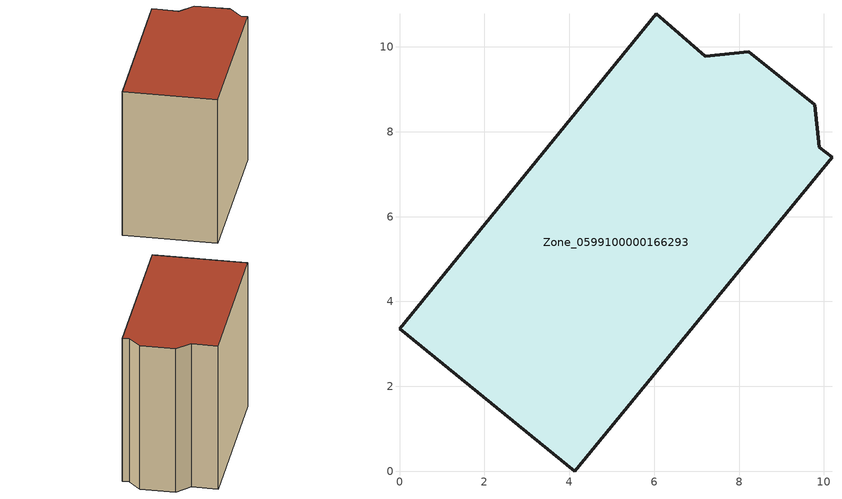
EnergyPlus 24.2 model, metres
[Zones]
Zone_0599100000166293
 floor ground (C_G): 0,3.36 6.05,10.78 7.2,9.78 8.23,9.89 9.78,8.63 9.89,7.63 10.19,7.4 4.13,0 z0
 wall outside (C_F): 6.05,10.78 0,3.36 4.13,0 10.19,7.4 9.89,7.63 9.78,8.63 8.23,9.89 7.2,9.78 6.05,10.78 z0:8.97
 roof outside (C_R): 9.89,7.63 9.78,8.63 8.23,9.89 7.2,9.78 6.05,10.78 0,3.36 4.13,0 10.19,7.4 z8.97
[BUILDING]
Pand.0599100000166293: North Axis=0; Terrain=City; Loads Convergence Tolerance Value=0.04; Temperature Convergence Tolerance Value=0.4; Solar Distribution=FullExterior; Maximum Number of Warmup Days=25; Minimum Number of Warmup Days=1
[Site:Location]
Rotterdam.The.Hague.AP_ZH_NLD Design_Conditions: Latitude=51.96; Longitude=4.45; Time Zone=1; Elevation=-4.5
[SITE:GROUNDTEMPERATURE:BUILDINGSURFACE]
18, 18, 18, 18, 18, 18, 18, 18, 18, 18, 18, 18
[MATERIAL] Thermal Absorptance=0.9; Solar Absorptance=0.7; Visible Absorptance=0.7
Name | Roughness | Thickness | Conductivity | Density | Specific Heat
G.TI.1946 | MediumSmooth | 0.15 | 1 | 540 | 1210
F.TI.1946 | Rough | 0.3 | 0.857143 | 1920 | 840
R.TI.1946 | MediumRough | 0.2 | 0.1 | 1500 | 1000
[CONSTRUCTION]
C_G: G.TI.1946
C_F: F.TI.1946
C_R: R.TI.1946
[ZONE]
Zone_0599100000166293: Type=1; Multiplier=1; Ceiling Height=Autocalculate; Volume=Autocalculate; Floor Area=autocalculate; Part of Total Floor Area=Yes
[ZONEINFILTRATION:DESIGNFLOWRATE]
Infil_Zone_0599100000166293: Zone or ZoneList or Space or SpaceList=Zone_0599100000166293; Schedule=AlwaysOn; Design Flow Rate Calculation Method=Flow/Area; Flow Rate per Floor Area=0.003; Constant Term Coefficient=1; Temperature Term Coefficient=0; Velocity Term Coefficient=0; Velocity Squared Term Coefficient=0
[HVACTEMPLATE:ZONE:IDEALLOADSAIRSYSTEM]
Zone_0599100000166293: Maximum Heating Supply Air Temperature=50; Minimum Cooling Supply Air Temperature=13; Maximum Heating Supply Air Humidity Ratio=0.0156; Minimum Cooling Supply Air Humidity Ratio=0.0077; Heating Limit=NoLimit; Cooling Limit=NoLimit; Dehumidification Control Type=ConstantSensibleHeatRatio; Cooling Sensible Heat Ratio=0.7; Dehumidification Setpoint=60; Humidification Control Type=None; Humidification Setpoint=30; Outdoor Air Method=None; Outdoor Air Flow Rate per Person=0.00944; Outdoor Air Flow Rate per Zone Floor Area=0; Outdoor Air Flow Rate per Zone=0; Demand Controlled Ventilation Type=None; Outdoor Air Economizer Type=NoEconomizer; Heat Recovery Type=None; Sensible Heat Recovery Effectiveness=0.7; Latent Heat Recovery Effectiveness=0.65
[ZONECONTROL:THERMOSTAT]
ThermostatControl_Zone_0599100000166293: Zone or ZoneList=Zone_0599100000166293; Control Type Schedule=DualSetpointControlType; Control 1=Thermostat_Zone_0599100000166293; Temperature Difference Between Cutout And Setpoint=0
[THERMOSTATSETPOINT:DUALSETPOINT]
Thermostat_Zone_0599100000166293: Heating Setpoint Temperature Schedule=HeatingSetpoint_Zone_0599100000166293; Cooling Setpoint Temperature Schedule=CoolingSetpoint_Zone_0599100000166293
[SCHEDULE:COMPACT]
HeatingSetpoint_Zone_0599100000166293: Through: 12/31, For: AllDays, Until: 24:00, 21
CoolingSetpoint_Zone_0599100000166293: Through: 12/31, For: AllDays, Until: 24:00, 24
DualSetpointControlType: Through: 12/31, For: AllDays, Until: 24:00, 4
AlwaysOn: Through: 12/31, For: AllDays, Until: 24:00, 1
